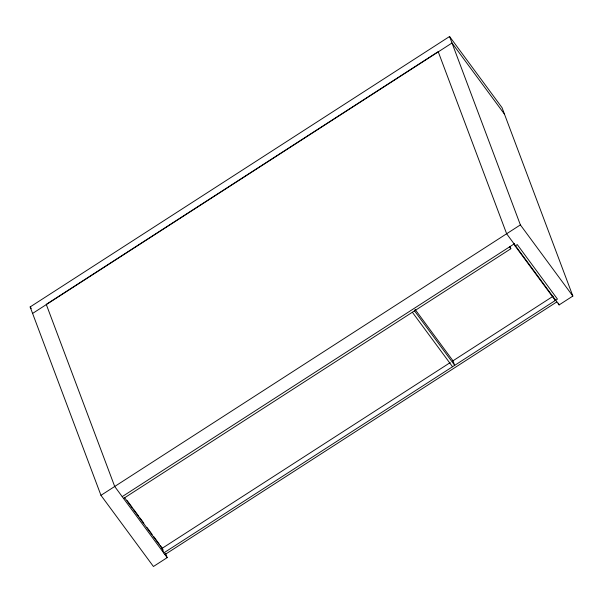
<?xml version="1.0" encoding="UTF-8"?>
<svg xmlns="http://www.w3.org/2000/svg" width="603" height="603" viewBox="0 0 603 603"><rect width="100%" height="100%" fill="white"/><g stroke="black" fill="none" stroke-linecap="round" stroke-linejoin="round"><path stroke-width="0.9" d="M30.15 306.935L449.567 36.504L502.035 107.666L572.85 296.065L559.109 304.922L506.641 233.76L438.2 51.662L46.258 304.379L114.706 486.47L167.174 557.639L153.433 566.496L100.965 495.334L30.15 306.935L31.266 308.45M32.592 313.432L452.009 43.001L504.477 114.163M100.965 495.334L520.381 224.896L449.567 36.504M122.198 496.638L514.14 243.929M123.547 498.47L510.824 248.76L509.972 246.484M554.73 298.967L555.303 300.482L515.128 245.986L517.276 244.599L557.451 299.096L163.722 552.959L162.011 548.413L450.23 362.584M452.604 361.046L553.162 296.209M164.921 554.587L556.863 301.877M520.381 224.896L572.85 296.065M509.475 246.929L510.824 248.76M415.037 309.339L452.981 360.805L454.692 365.35L414.517 310.862M412.362 312.248L452.536 366.737M127.241 500.671L132.215 507.417M133.316 508.917L138.848 516.417M139.949 517.917L143.823 523.163M147.14 527.663L152.114 534.409M153.773 536.655L159.298 544.155M160.406 545.655L162.614 548.655M124.361 497.339L163.217 550.042M558.446 303.166L559.109 304.922M514.276 243.71L515.128 245.986M165.524 553.245L167.174 557.639"/></g></svg>
